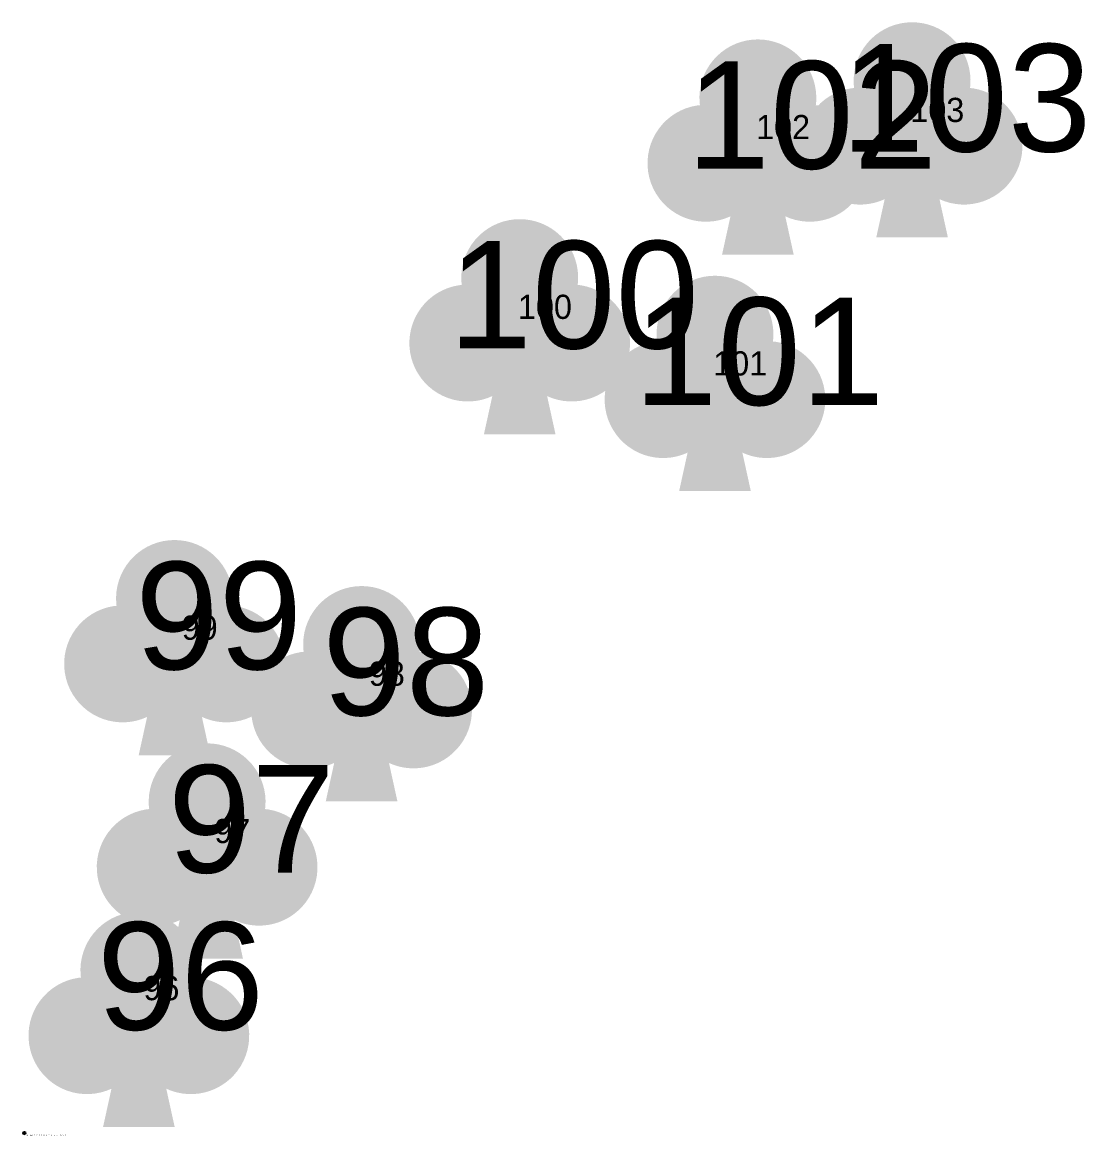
# Model space of a CAD drawing. Extents: x 218895 to 219285, y 629476 to 629827.
# Drawn here: x 218895.38 to 218915.14, y 629475.95 to 629496.65 of the extents above; entities that cross this region are included whole.
import ezdxf
from ezdxf.enums import TextEntityAlignment as Align

# ---------------------------------------------------------------- set-up
doc = ezdxf.new("R2010")
doc.units = 0
doc.header["$MEASUREMENT"] = 0
for name, color, linetype in [('HEB_ENTITY', 130, 'Continuous'), ('stxt', 7, 'Continuous'), ('Symbols', 7, 'Continuous'), ('VER', 1, 'Continuous')]:
    doc.layers.add(name, color=color, linetype=linetype)
doc.styles.add('iso', font='iso.shx')
doc.styles.add('MAVAT_ADP_STYLE', font='arial.ttf')
doc.styles.add('mvt-hebtxt', font='hebtxt')

# ---------------------------------------------------------------- blocks, each defined once
blk = doc.blocks.new('tshimur')
at = {"layer": 'Symbols'}
h = blk.add_hatch(color=22, dxfattribs=at)
edge = h.paths.add_edge_path()
edge.add_arc((-0.153, 3.894), 3.85, 344.6954, 555.3046)
edge.add_arc((-4.017, -0.969), 3.85, 87.75447, 311.99449)
edge.add_line((-1.441, -3.83), (-2.196, -7.262))
edge.add_line((-2.196, -7.262), (1.89, -7.262))
edge.add_line((1.89, -7.262), (1.135, -3.83))
edge.add_arc((3.711, -0.969), 3.85, 228.00551, 452.24553)
at = {"layer": 'Symbols', "const_width": 1}
blk.add_lwpolyline([(3.56, 2.878, 1.310423), (-3.866, 2.878, 1.485915), (-1.441, -3.83), (-2.196, -7.262), (1.89, -7.262), (1.135, -3.83, 1.485915)], format="xyb", close=True, dxfattribs=at)
blk = doc.blocks.new('txt1')
at = {"layer": 'stxt', "style": 'mvt-hebtxt'}
blk.add_attdef('333', text='', height=4.5, dxfattribs=at).set_placement((0, 0), align=Align.MIDDLE)
blk = doc.blocks.new('HEB_ENTITY')
at = {"style": 'MAVAT_ADP_STYLE'}
for tag in ['BLKNAME', 'PROMPT', 'BLKNUM', 'HEIGHT', 'XBASE', 'YBASE', 'WIDTH', 'TAG', 'VAL']:
    blk.add_attdef(tag, text='', height=2, dxfattribs=at).set_placement((0, 0), align=Align.MIDDLE_CENTER)
blk = doc.blocks.new('VER')
for points in [[(-1.5, 1, 0.2, 0.2, 0), (1.5, 1, 0.2, 0.2, 0), (1.5, 1, 0.2, 0.2, 0)], [(0, 1, 0.2, 0.2, 0), (0, 0, 0.2, 0.2, 0), (0, -1.5, 0.2, 0.2, 0)]]:
    blk.add_lwpolyline(points, format="xyseb")
blk.add_circle((0, 0), 2)
at = {"style": 'MAVAT_ADP_STYLE'}
blk.add_attdef('VER_NO', (-4, -5), '', height=2, dxfattribs=at)

msp = doc.modelspace()

# ---------------------------------------------------------------- block references
at = {"layer": 'HEB_ENTITY'}
ref = msp.add_blockref('HEB_ENTITY', (218912.936, 629495.249), dxfattribs=dict(at, xscale=0.1, yscale=0.1, zscale=0.1))
ref.add_attrib('VAL', '103', dxfattribs={"layer": '0', "height": 2, "style": 'MAVAT_ADP_STYLE'}).set_placement((218912.936, 629495.249), align=Align.MIDDLE_CENTER)
ref = msp.add_blockref('HEB_ENTITY', (218910.067, 629494.93), dxfattribs=dict(at, xscale=0.1, yscale=0.1, zscale=0.1))
ref.add_attrib('VAL', '102', dxfattribs={"layer": '0', "height": 2, "style": 'MAVAT_ADP_STYLE'}).set_placement((218910.067, 629494.93), align=Align.MIDDLE_CENTER)
ref = msp.add_blockref('HEB_ENTITY', (218905.636, 629491.587), dxfattribs=dict(at, xscale=0.1, yscale=0.1, zscale=0.1))
ref.add_attrib('VAL', '100', dxfattribs={"layer": '0', "height": 2, "style": 'MAVAT_ADP_STYLE'}).set_placement((218905.636, 629491.587), align=Align.MIDDLE_CENTER)
ref = msp.add_blockref('HEB_ENTITY', (218909.086, 629490.535), dxfattribs=dict(at, xscale=0.1, yscale=0.1, zscale=0.1))
ref.add_attrib('VAL', '101', dxfattribs={"layer": '0', "height": 2, "style": 'MAVAT_ADP_STYLE'}).set_placement((218909.086, 629490.535), align=Align.MIDDLE_CENTER)
ref = msp.add_blockref('HEB_ENTITY', (218899.03, 629485.62), dxfattribs=dict(at, xscale=0.1, yscale=0.1, zscale=0.1))
ref.add_attrib('VAL', '99', dxfattribs={"layer": '0', "height": 2, "style": 'MAVAT_ADP_STYLE'}).set_placement((218899.03, 629485.62), align=Align.MIDDLE_CENTER)
ref = msp.add_blockref('HEB_ENTITY', (218902.511, 629484.764), dxfattribs=dict(at, xscale=0.1, yscale=0.1, zscale=0.1))
ref.add_attrib('VAL', '98', dxfattribs={"layer": '0', "height": 2, "style": 'MAVAT_ADP_STYLE'}).set_placement((218902.511, 629484.764), align=Align.MIDDLE_CENTER)
ref = msp.add_blockref('HEB_ENTITY', (218899.637, 629481.839), dxfattribs=dict(at, xscale=0.1, yscale=0.1, zscale=0.1))
ref.add_attrib('VAL', '97', dxfattribs={"layer": '0', "height": 2, "style": 'MAVAT_ADP_STYLE'}).set_placement((218899.637, 629481.839), align=Align.MIDDLE_CENTER)
ref = msp.add_blockref('HEB_ENTITY', (218898.318, 629478.917), dxfattribs=dict(at, xscale=0.1, yscale=0.1, zscale=0.1))
ref.add_attrib('VAL', '96', dxfattribs={"layer": '0', "height": 2, "style": 'MAVAT_ADP_STYLE'}).set_placement((218898.318, 629478.917), align=Align.MIDDLE_CENTER)
at = {"layer": 'stxt', "xscale": 0.1, "yscale": 0.1, "zscale": 0.1}
for p, values in [((218912.4, 629495.024), {'333': '103'}), ((218909.531, 629494.705), {'333': '102'}), ((218905.1, 629491.362), {'333': '100'}), ((218908.733, 629490.31), {'333': '101'}), ((218898.677, 629485.395), {'333': '99'}), ((218902.158, 629484.539), {'333': '98'}), ((218899.284, 629481.614), {'333': '97'}), ((218897.965, 629478.692), {'333': '96'})]:
    msp.add_blockref('txt1', p, dxfattribs=at).add_auto_attribs(values)
at = {"layer": 'Symbols', "xscale": 0.25, "yscale": 0.25, "zscale": 0.25}
for p in [(218911.969, 629494.593), (218909.1, 629494.274), (218904.669, 629490.931), (218908.302, 629489.879), (218898.246, 629484.964), (218901.727, 629484.108), (218898.853, 629481.183), (218897.583, 629478.05)]:
    msp.add_blockref('tshimur', p, dxfattribs=at)
at = {"layer": 'VER'}
ref = msp.add_blockref('VER', (218895.414, 629475.998), dxfattribs=dict(at, xscale=0.01, yscale=0.01, zscale=0.01))
ref.add_attrib('VER_NO', '2.17.7400.15988_05-04-2020_08-52-57; 04-09-2024_17-59-08', (218895.374, 629475.948), dxfattribs={"layer": '0', "height": 0.02, "style": 'iso'})

doc.saveas('drawing.dxf')
